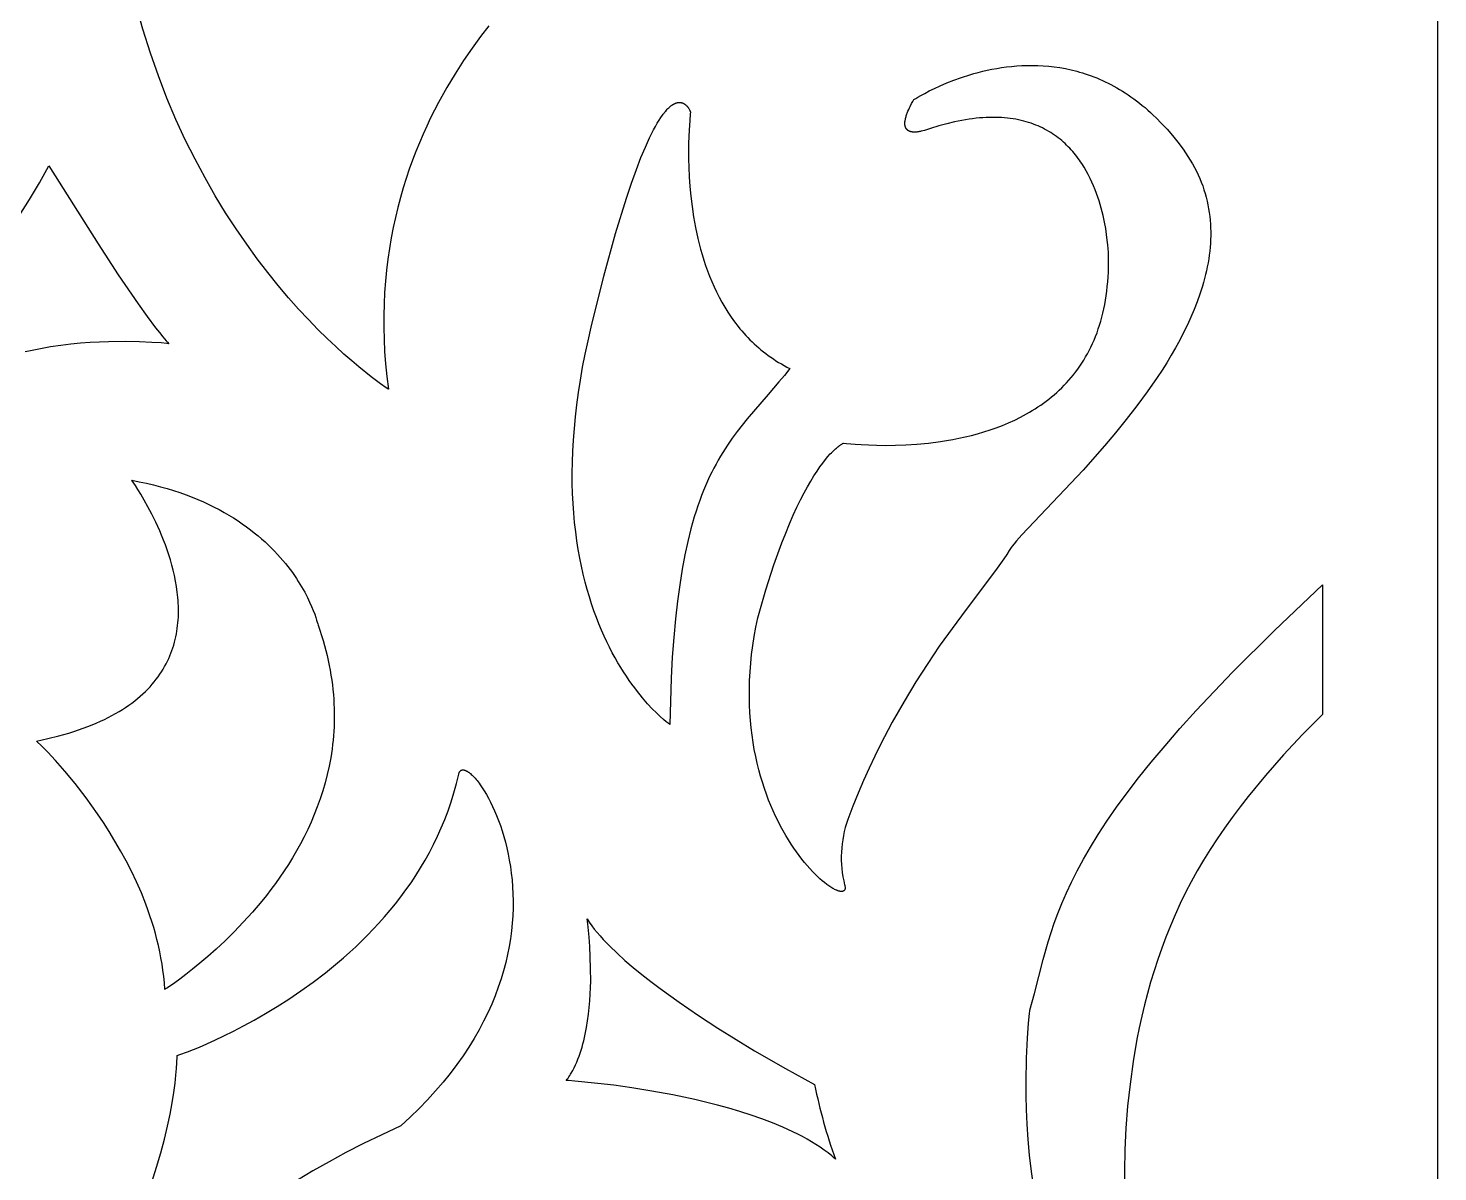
# Model space of a CAD drawing. Extents: x -3008 to 184, y 2842 to 4842.
# Drawn here: x -2251.9 to -2007.6, y 3924 to 4122.2 of the extents above; entities that cross this region are included whole.
import ezdxf

# ---------------------------------------------------------------- set-up
doc = ezdxf.new("R2010")
doc.units = 0
doc.layers.add('DEFAULT', color=7, linetype='CONTINUOUS')
doc.layers.add('LAYER_1', color=7, linetype='CONTINUOUS')

msp = doc.modelspace()

# ---------------------------------------------------------------- linework, layer by layer
at = {"layer": 'DEFAULT'}
msp.add_lwpolyline([(-3007.61, 2841.66), (-2007.61, 2841.66), (-2007.61, 4841.66), (-3007.61, 4841.66)], close=True, dxfattribs=at)
at = {"layer": 'LAYER_1'}
for points in [[(-2172.08, 4122.61), (-2173.53, 4120.75), (-2174.99, 4118.74), (-2176.47, 4116.6), (-2177.94, 4114.31), (-2179.39, 4111.89), (-2180.81, 4109.33), (-2181.5, 4108), (-2182.18, 4106.63), (-2182.84, 4105.23), (-2183.49, 4103.8), (-2184.12, 4102.33), (-2184.73, 4100.83), (-2185.32, 4099.3), (-2185.88, 4097.73), (-2186.42, 4096.13), (-2186.93, 4094.5), (-2187.41, 4092.83), (-2187.86, 4091.13), (-2188.28, 4089.4), (-2188.66, 4087.64), (-2189.01, 4085.84), (-2189.32, 4084.01), (-2189.59, 4082.15), (-2189.83, 4080.26), (-2190.01, 4078.34), (-2190.16, 4076.38), (-2190.26, 4074.39), (-2190.31, 4072.38), (-2190.31, 4070.33), (-2190.26, 4068.25), (-2190.15, 4066.13), (-2189.99, 4063.99), (-2189.78, 4061.82), (-2189.51, 4059.61), (-2189.51, 4059.61), (-2189.51, 4059.62), (-2189.53, 4059.63), (-2189.6, 4059.67), (-2189.86, 4059.85), (-2190.89, 4060.57), (-2192.5, 4061.77), (-2194.63, 4063.48), (-2195.86, 4064.52), (-2197.2, 4065.69), (-2198.63, 4067), (-2200.14, 4068.43), (-2201.72, 4069.99), (-2203.37, 4071.69), (-2205.07, 4073.52), (-2206.81, 4075.48), (-2208.59, 4077.59), (-2210.4, 4079.83), (-2212.23, 4082.21), (-2214.06, 4084.73), (-2215.89, 4087.39), (-2217.71, 4090.19), (-2219.51, 4093.14), (-2221.28, 4096.23), (-2223.02, 4099.47), (-2224.7, 4102.86), (-2226.32, 4106.39), (-2227.88, 4110.07), (-2229.37, 4113.91), (-2230.76, 4117.89), (-2232.07, 4122.03), (-2233.27, 4126.33)], [(-2253.52, 4089.65), (-2251.71, 4092.51), (-2249.98, 4095.41), (-2248.33, 4098.35), (-2239.81, 4084.81), (-2236.32, 4079.47), (-2232.9, 4074.44), (-2231.31, 4072.22), (-2229.86, 4070.27), (-2229.2, 4069.43), (-2228.59, 4068.68), (-2228.03, 4068.03), (-2227.77, 4067.75), (-2227.53, 4067.5), (-2227.88, 4067.54), (-2228.9, 4067.63), (-2230.51, 4067.74), (-2232.62, 4067.83), (-2235.15, 4067.88), (-2238.04, 4067.84), (-2239.6, 4067.79), (-2241.21, 4067.7), (-2242.87, 4067.58), (-2244.56, 4067.41), (-2246.29, 4067.21), (-2248.04, 4066.95), (-2249.8, 4066.64), (-2251.56, 4066.28), (-2252.43, 4066.07)], [(-2077.65, 3921.18), (-2078.05, 3924.03), (-2078.36, 3926.83), (-2078.6, 3929.56), (-2078.77, 3932.21), (-2078.88, 3934.76), (-2078.94, 3937.2), (-2078.96, 3939.5), (-2078.89, 3943.67), (-2078.73, 3947.13), (-2078.54, 3949.76), (-2078.38, 3951.42), (-2078.33, 3951.86), (-2078.32, 3951.97), (-2078.32, 3952), (-2078.31, 3952.01), (-2078.31, 3952.01), (-2077.52, 3954.88), (-2076.01, 3960.75), (-2075.14, 3963.83), (-2074.64, 3965.42), (-2074.09, 3967.06), (-2073.47, 3968.75), (-2072.77, 3970.5), (-2071.99, 3972.31), (-2071.12, 3974.18), (-2070.13, 3976.13), (-2069.04, 3978.16), (-2067.81, 3980.26), (-2066.45, 3982.46), (-2064.95, 3984.75), (-2063.29, 3987.15), (-2061.46, 3989.65), (-2059.46, 3992.26), (-2057.28, 3994.98), (-2054.89, 3997.83), (-2052.31, 4000.81), (-2049.5, 4003.92), (-2043.21, 4010.56), (-2035.94, 4017.8), (-2027.61, 4025.69), (-2027.61, 4003.26), (-2031.04, 3999.76), (-2034.34, 3996.23), (-2037.49, 3992.65), (-2040.46, 3989.03), (-2041.88, 3987.21), (-2043.25, 3985.38), (-2044.57, 3983.54), (-2045.84, 3981.69), (-2047.05, 3979.84), (-2048.21, 3977.98), (-2049.3, 3976.12), (-2050.34, 3974.25), (-2051.32, 3972.36), (-2052.25, 3970.45), (-2053.13, 3968.53), (-2053.96, 3966.6), (-2054.74, 3964.66), (-2055.47, 3962.72), (-2056.15, 3960.76), (-2056.79, 3958.8), (-2057.39, 3956.83), (-2057.94, 3954.86), (-2058.45, 3952.89), (-2058.92, 3950.92), (-2059.36, 3948.95), (-2059.75, 3946.98), (-2060.42, 3943.06), (-2060.96, 3939.17), (-2061.37, 3935.32), (-2061.66, 3931.51), (-2061.84, 3927.77), (-2061.91, 3924.1), (-2061.9, 3920.51)], [(-2230.53, 3922.2), (-2229.67, 3924.76), (-2228.93, 3927.24), (-2228.3, 3929.61), (-2227.77, 3931.86), (-2227.33, 3933.97), (-2226.98, 3935.93), (-2226.7, 3937.72), (-2226.48, 3939.32), (-2226.33, 3940.72), (-2226.22, 3941.9), (-2226.15, 3942.84), (-2226.1, 3943.97), (-2226.09, 3944.11), (-2225.63, 3944.28), (-2224.32, 3944.77), (-2222.27, 3945.6), (-2219.58, 3946.79), (-2218.03, 3947.52), (-2216.37, 3948.35), (-2214.6, 3949.27), (-2212.74, 3950.28), (-2210.8, 3951.39), (-2208.8, 3952.6), (-2206.75, 3953.91), (-2204.66, 3955.32), (-2202.55, 3956.84), (-2200.43, 3958.46), (-2198.31, 3960.18), (-2197.26, 3961.08), (-2196.21, 3962.01), (-2195.17, 3962.97), (-2194.14, 3963.95), (-2193.13, 3964.97), (-2192.12, 3966.01), (-2191.13, 3967.07), (-2190.16, 3968.17), (-2189.2, 3969.29), (-2188.26, 3970.44), (-2187.35, 3971.62), (-2186.45, 3972.83), (-2185.58, 3974.07), (-2184.74, 3975.34), (-2183.93, 3976.64), (-2183.14, 3977.96), (-2182.39, 3979.32), (-2181.67, 3980.71), (-2180.99, 3982.12), (-2180.34, 3983.57), (-2179.73, 3985.05), (-2179.16, 3986.55), (-2178.63, 3988.09), (-2178.15, 3989.66), (-2177.7, 3991.26), (-2177.31, 3992.9), (-2177.29, 3992.97), (-2177.27, 3993.03), (-2177.25, 3993.1), (-2177.23, 3993.16), (-2177.2, 3993.22), (-2177.18, 3993.27), (-2177.15, 3993.32), (-2177.11, 3993.36), (-2177.08, 3993.4), (-2177.05, 3993.44), (-2177.01, 3993.48), (-2176.97, 3993.51), (-2176.93, 3993.54), (-2176.89, 3993.56), (-2176.84, 3993.58), (-2176.8, 3993.6), (-2176.75, 3993.61), (-2176.7, 3993.62), (-2176.65, 3993.63), (-2176.6, 3993.63), (-2176.55, 3993.63), (-2176.49, 3993.62), (-2176.44, 3993.62), (-2176.38, 3993.61), (-2176.32, 3993.59), (-2176.26, 3993.57), (-2176.2, 3993.55), (-2176.13, 3993.53), (-2176.07, 3993.5), (-2176, 3993.47), (-2175.94, 3993.43), (-2175.87, 3993.4), (-2175.8, 3993.36), (-2175.73, 3993.31), (-2175.66, 3993.26), (-2175.58, 3993.21), (-2175.51, 3993.16), (-2175.44, 3993.1), (-2175.36, 3993.04), (-2175.28, 3992.98), (-2175.13, 3992.84), (-2174.97, 3992.69), (-2174.81, 3992.53), (-2174.64, 3992.36), (-2174.47, 3992.17), (-2174.3, 3991.98), (-2174.13, 3991.77), (-2173.96, 3991.55), (-2173.78, 3991.31), (-2173.6, 3991.07), (-2173.24, 3990.55), (-2172.88, 3989.98), (-2172.52, 3989.37), (-2172.15, 3988.72), (-2171.79, 3988.03), (-2171.44, 3987.3), (-2171.09, 3986.52), (-2170.75, 3985.71), (-2170.41, 3984.87), (-2170.09, 3983.98), (-2169.79, 3983.06), (-2169.5, 3982.11), (-2169.23, 3981.12), (-2168.97, 3980.1), (-2168.74, 3979.05), (-2168.54, 3977.97), (-2168.35, 3976.86), (-2168.2, 3975.72), (-2168.07, 3974.56), (-2167.98, 3973.37), (-2167.92, 3972.15), (-2167.89, 3970.91), (-2167.9, 3969.64), (-2167.95, 3968.36), (-2168.04, 3967.05), (-2168.18, 3965.72), (-2168.35, 3964.37), (-2168.58, 3963.01), (-2168.85, 3961.63), (-2169.17, 3960.23), (-2169.54, 3958.81), (-2169.97, 3957.39), (-2170.46, 3955.95), (-2171, 3954.49), (-2171.6, 3953.03), (-2172.26, 3951.55), (-2172.99, 3950.07), (-2173.78, 3948.58), (-2174.64, 3947.08), (-2175.57, 3945.57), (-2176.57, 3944.06), (-2177.64, 3942.55), (-2178.79, 3941.03), (-2180.01, 3939.51), (-2181.31, 3937.99), (-2182.7, 3936.47), (-2184.17, 3934.95), (-2185.72, 3933.43), (-2187.35, 3931.92), (-2190.65, 3930.4), (-2193.82, 3928.86), (-2196.86, 3927.3), (-2199.77, 3925.72), (-2202.57, 3924.14), (-2205.24, 3922.54)]]:
    msp.add_lwpolyline(points, dxfattribs=at)
for points in [[(-2110.42, 3973.71), (-2110.4, 3973.64), (-2110.38, 3973.57), (-2110.37, 3973.51), (-2110.36, 3973.45), (-2110.35, 3973.39), (-2110.34, 3973.33), (-2110.34, 3973.27), (-2110.34, 3973.22), (-2110.34, 3973.17), (-2110.34, 3973.12), (-2110.35, 3973.07), (-2110.35, 3973.03), (-2110.36, 3972.99), (-2110.37, 3972.94), (-2110.39, 3972.91), (-2110.4, 3972.87), (-2110.42, 3972.83), (-2110.44, 3972.8), (-2110.46, 3972.77), (-2110.48, 3972.74), (-2110.51, 3972.72), (-2110.54, 3972.69), (-2110.57, 3972.67), (-2110.6, 3972.65), (-2110.63, 3972.63), (-2110.66, 3972.62), (-2110.7, 3972.6), (-2110.74, 3972.59), (-2110.78, 3972.58), (-2110.82, 3972.57), (-2110.86, 3972.57), (-2110.91, 3972.56), (-2110.96, 3972.56), (-2111.01, 3972.56), (-2111.06, 3972.56), (-2111.11, 3972.57), (-2111.16, 3972.58), (-2111.22, 3972.58), (-2111.27, 3972.6), (-2111.33, 3972.61), (-2111.39, 3972.62), (-2111.45, 3972.64), (-2111.52, 3972.66), (-2111.58, 3972.68), (-2111.65, 3972.7), (-2111.71, 3972.73), (-2111.78, 3972.76), (-2111.85, 3972.78), (-2112, 3972.85), (-2112.15, 3972.92), (-2112.3, 3973), (-2112.46, 3973.09), (-2112.63, 3973.19), (-2112.8, 3973.29), (-2112.97, 3973.4), (-2113.15, 3973.52), (-2113.33, 3973.65), (-2113.52, 3973.79), (-2113.9, 3974.09), (-2114.3, 3974.41), (-2114.71, 3974.77), (-2115.14, 3975.17), (-2115.57, 3975.59), (-2116.01, 3976.04), (-2116.46, 3976.53), (-2116.92, 3977.04), (-2117.38, 3977.59), (-2117.84, 3978.17), (-2118.31, 3978.77), (-2118.77, 3979.41), (-2119.24, 3980.08), (-2119.71, 3980.78), (-2120.17, 3981.51), (-2120.63, 3982.27), (-2121.08, 3983.06), (-2121.52, 3983.88), (-2121.96, 3984.72), (-2122.39, 3985.6), (-2122.8, 3986.51), (-2123.21, 3987.44), (-2123.6, 3988.41), (-2123.98, 3989.4), (-2124.33, 3990.43), (-2124.68, 3991.48), (-2125, 3992.56), (-2125.3, 3993.67), (-2125.58, 3994.8), (-2125.84, 3995.97), (-2126.08, 3997.16), (-2126.29, 3998.38), (-2126.47, 3999.63), (-2126.62, 4000.91), (-2126.75, 4002.22), (-2126.84, 4003.55), (-2126.91, 4004.91), (-2126.94, 4006.29), (-2126.93, 4007.71), (-2126.89, 4009.15), (-2126.81, 4010.62), (-2126.69, 4012.11), (-2126.54, 4013.63), (-2126.34, 4015.18), (-2126.1, 4016.75), (-2125.81, 4018.35), (-2125.48, 4019.98), (-2124.07, 4024.84), (-2122.68, 4029.16), (-2121.31, 4032.97), (-2120.64, 4034.69), (-2119.98, 4036.29), (-2119.33, 4037.78), (-2118.69, 4039.17), (-2118.07, 4040.45), (-2117.46, 4041.63), (-2116.87, 4042.71), (-2116.3, 4043.7), (-2115.75, 4044.6), (-2115.21, 4045.42), (-2114.7, 4046.16), (-2114.22, 4046.82), (-2113.76, 4047.41), (-2113.32, 4047.93), (-2112.91, 4048.39), (-2112.72, 4048.59), (-2112.53, 4048.78), (-2112.35, 4048.96), (-2112.18, 4049.12), (-2112.02, 4049.27), (-2111.86, 4049.41), (-2111.72, 4049.54), (-2111.58, 4049.65), (-2111.45, 4049.75), (-2111.32, 4049.84), (-2111.21, 4049.92), (-2111.11, 4049.99), (-2111.01, 4050.06), (-2110.93, 4050.11), (-2110.85, 4050.16), (-2110.78, 4050.19), (-2110.73, 4050.22), (-2110.68, 4050.25), (-2110.64, 4050.27), (-2110.62, 4050.28), (-2110.6, 4050.29), (-2110.6, 4050.29), (-2110.07, 4050.22), (-2108.59, 4050.09), (-2107.54, 4050.01), (-2106.3, 4049.95), (-2104.89, 4049.9), (-2103.32, 4049.88), (-2101.62, 4049.9), (-2099.8, 4049.97), (-2097.88, 4050.1), (-2095.88, 4050.29), (-2093.81, 4050.55), (-2092.76, 4050.72), (-2091.69, 4050.91), (-2090.62, 4051.12), (-2089.54, 4051.35), (-2088.46, 4051.61), (-2087.37, 4051.9), (-2086.29, 4052.22), (-2085.21, 4052.57), (-2084.13, 4052.94), (-2083.06, 4053.35), (-2082, 4053.79), (-2080.95, 4054.27), (-2079.92, 4054.78), (-2079.4, 4055.05), (-2078.9, 4055.33), (-2078.39, 4055.62), (-2077.89, 4055.92), (-2077.4, 4056.23), (-2076.91, 4056.54), (-2076.43, 4056.87), (-2075.95, 4057.21), (-2075.48, 4057.56), (-2075.01, 4057.92), (-2074.56, 4058.29), (-2074.11, 4058.67), (-2073.66, 4059.06), (-2073.22, 4059.46), (-2072.79, 4059.87), (-2072.37, 4060.3), (-2071.96, 4060.73), (-2071.56, 4061.18), (-2071.16, 4061.64), (-2070.77, 4062.11), (-2070.39, 4062.6), (-2070.03, 4063.09), (-2069.67, 4063.6), (-2069.32, 4064.12), (-2068.98, 4064.66), (-2068.65, 4065.21), (-2068.34, 4065.76), (-2068.03, 4066.34), (-2067.74, 4066.92), (-2067.46, 4067.52), (-2067.19, 4068.14), (-2066.93, 4068.76), (-2066.68, 4069.4), (-2066.45, 4070.06), (-2066.23, 4070.73), (-2066.03, 4071.41), (-2065.83, 4072.11), (-2065.65, 4072.82), (-2065.49, 4073.55), (-2065.34, 4074.29), (-2065.2, 4075.05), (-2065.08, 4075.82), (-2064.98, 4076.61), (-2064.89, 4077.41), (-2064.81, 4078.23), (-2064.75, 4079.07), (-2064.71, 4079.92), (-2064.69, 4080.79), (-2064.68, 4081.67), (-2064.68, 4082.57), (-2064.69, 4082.93), (-2064.71, 4083.36), (-2064.74, 4083.94), (-2064.8, 4084.65), (-2064.89, 4085.48), (-2065.01, 4086.42), (-2065.17, 4087.46), (-2065.37, 4088.57), (-2065.63, 4089.75), (-2065.77, 4090.36), (-2065.94, 4090.98), (-2066.12, 4091.61), (-2066.31, 4092.25), (-2066.52, 4092.9), (-2066.75, 4093.55), (-2067, 4094.2), (-2067.27, 4094.86), (-2067.55, 4095.51), (-2067.86, 4096.16), (-2068.19, 4096.81), (-2068.54, 4097.45), (-2068.91, 4098.09), (-2069.31, 4098.72), (-2069.52, 4099.02), (-2069.73, 4099.33), (-2069.95, 4099.63), (-2070.17, 4099.93), (-2070.41, 4100.23), (-2070.64, 4100.52), (-2070.89, 4100.81), (-2071.14, 4101.09), (-2071.4, 4101.37), (-2071.66, 4101.65), (-2071.94, 4101.92), (-2072.22, 4102.18), (-2072.5, 4102.44), (-2072.79, 4102.7), (-2073.09, 4102.95), (-2073.4, 4103.19), (-2073.72, 4103.43), (-2074.04, 4103.66), (-2074.37, 4103.88), (-2074.71, 4104.1), (-2075.05, 4104.31), (-2075.41, 4104.51), (-2075.77, 4104.71), (-2076.14, 4104.9), (-2076.52, 4105.08), (-2076.9, 4105.25), (-2077.3, 4105.41), (-2077.7, 4105.57), (-2078.11, 4105.72), (-2078.53, 4105.85), (-2078.96, 4105.98), (-2079.39, 4106.1), (-2079.84, 4106.21), (-2080.29, 4106.31), (-2080.76, 4106.4), (-2081.23, 4106.48), (-2081.71, 4106.55), (-2082.2, 4106.61), (-2082.7, 4106.66), (-2083.21, 4106.7), (-2083.73, 4106.73), (-2084.26, 4106.74), (-2084.8, 4106.74), (-2085.35, 4106.74), (-2085.91, 4106.71), (-2086.48, 4106.68), (-2087.05, 4106.64), (-2087.64, 4106.58), (-2088.24, 4106.51), (-2088.85, 4106.42), (-2089.47, 4106.32), (-2090.1, 4106.21), (-2090.74, 4106.09), (-2091.39, 4105.95), (-2092.73, 4105.63), (-2094.11, 4105.25), (-2095.53, 4104.81), (-2095.89, 4104.68), (-2096.23, 4104.57), (-2096.56, 4104.47), (-2096.86, 4104.39), (-2097.15, 4104.32), (-2097.29, 4104.29), (-2097.42, 4104.27), (-2097.55, 4104.25), (-2097.68, 4104.23), (-2097.8, 4104.21), (-2097.92, 4104.2), (-2098.03, 4104.19), (-2098.14, 4104.18), (-2098.25, 4104.18), (-2098.35, 4104.18), (-2098.45, 4104.18), (-2098.55, 4104.19), (-2098.64, 4104.19), (-2098.73, 4104.21), (-2098.77, 4104.21), (-2098.81, 4104.22), (-2098.85, 4104.23), (-2098.89, 4104.23), (-2098.93, 4104.24), (-2098.97, 4104.25), (-2099.01, 4104.26), (-2099.04, 4104.27), (-2099.08, 4104.29), (-2099.11, 4104.3), (-2099.15, 4104.31), (-2099.18, 4104.32), (-2099.22, 4104.34), (-2099.25, 4104.35), (-2099.28, 4104.37), (-2099.31, 4104.38), (-2099.34, 4104.4), (-2099.37, 4104.41), (-2099.39, 4104.43), (-2099.42, 4104.45), (-2099.45, 4104.47), (-2099.47, 4104.49), (-2099.5, 4104.51), (-2099.52, 4104.52), (-2099.55, 4104.55), (-2099.57, 4104.57), (-2099.59, 4104.59), (-2099.61, 4104.61), (-2099.64, 4104.63), (-2099.66, 4104.65), (-2099.67, 4104.68), (-2099.69, 4104.7), (-2099.71, 4104.72), (-2099.73, 4104.75), (-2099.75, 4104.77), (-2099.76, 4104.8), (-2099.78, 4104.83), (-2099.79, 4104.85), (-2099.81, 4104.88), (-2099.82, 4104.91), (-2099.83, 4104.93), (-2099.85, 4104.96), (-2099.86, 4104.99), (-2099.87, 4105.02), (-2099.88, 4105.05), (-2099.89, 4105.08), (-2099.9, 4105.11), (-2099.91, 4105.14), (-2099.92, 4105.17), (-2099.92, 4105.2), (-2099.93, 4105.23), (-2099.94, 4105.26), (-2099.94, 4105.29), (-2099.95, 4105.32), (-2099.96, 4105.39), (-2099.96, 4105.45), (-2099.97, 4105.52), (-2099.97, 4105.59), (-2099.98, 4105.66), (-2099.97, 4105.73), (-2099.97, 4105.8), (-2099.97, 4105.87), (-2099.96, 4105.94), (-2099.96, 4106.02), (-2099.95, 4106.09), (-2099.94, 4106.17), (-2099.93, 4106.24), (-2099.9, 4106.39), (-2099.86, 4106.55), (-2099.83, 4106.7), (-2099.78, 4106.86), (-2099.74, 4107.02), (-2099.68, 4107.17), (-2099.63, 4107.33), (-2099.57, 4107.48), (-2099.45, 4107.79), (-2099.32, 4108.09), (-2099.19, 4108.37), (-2099.06, 4108.64), (-2098.81, 4109.12), (-2098.6, 4109.5), (-2098.41, 4109.81), (-2098.4, 4109.83), (-2098.09, 4110.02), (-2097.71, 4110.25), (-2097.19, 4110.55), (-2096.54, 4110.9), (-2095.76, 4111.31), (-2094.86, 4111.75), (-2093.84, 4112.22), (-2092.71, 4112.7), (-2091.49, 4113.18), (-2090.17, 4113.65), (-2088.75, 4114.1), (-2088.02, 4114.32), (-2087.26, 4114.52), (-2086.48, 4114.72), (-2085.69, 4114.9), (-2084.88, 4115.07), (-2084.05, 4115.22), (-2083.21, 4115.36), (-2082.35, 4115.48), (-2081.48, 4115.58), (-2080.59, 4115.66), (-2079.69, 4115.71), (-2078.78, 4115.74), (-2077.86, 4115.75), (-2076.93, 4115.73), (-2075.99, 4115.69), (-2075.04, 4115.61), (-2074.08, 4115.5), (-2073.12, 4115.36), (-2072.15, 4115.19), (-2071.17, 4114.98), (-2070.19, 4114.73), (-2069.7, 4114.6), (-2069.2, 4114.45), (-2068.71, 4114.29), (-2068.22, 4114.13), (-2067.72, 4113.95), (-2067.23, 4113.76), (-2066.73, 4113.57), (-2066.24, 4113.36), (-2065.74, 4113.14), (-2065.25, 4112.91), (-2064.75, 4112.67), (-2064.26, 4112.41), (-2063.76, 4112.15), (-2063.27, 4111.87), (-2062.77, 4111.58), (-2062.28, 4111.28), (-2061.79, 4110.97), (-2061.29, 4110.64), (-2060.8, 4110.3), (-2060.31, 4109.95), (-2059.82, 4109.59), (-2059.34, 4109.21), (-2058.85, 4108.82), (-2058.36, 4108.42), (-2057.88, 4108), (-2057.4, 4107.56), (-2056.92, 4107.12), (-2056.44, 4106.66), (-2055.49, 4105.69), (-2054.54, 4104.67), (-2053.61, 4103.58), (-2052.69, 4102.43), (-2051.77, 4101.22), (-2051.33, 4100.6), (-2050.91, 4099.97), (-2050.51, 4099.34), (-2050.14, 4098.71), (-2049.79, 4098.07), (-2049.46, 4097.43), (-2049.16, 4096.79), (-2048.87, 4096.14), (-2048.61, 4095.5), (-2048.36, 4094.85), (-2048.14, 4094.19), (-2047.94, 4093.54), (-2047.76, 4092.88), (-2047.6, 4092.23), (-2047.45, 4091.57), (-2047.33, 4090.9), (-2047.22, 4090.24), (-2047.14, 4089.58), (-2047.07, 4088.91), (-2047.02, 4088.24), (-2046.99, 4087.57), (-2046.97, 4086.9), (-2046.97, 4086.23), (-2046.99, 4085.56), (-2047.03, 4084.88), (-2047.08, 4084.21), (-2047.14, 4083.54), (-2047.23, 4082.86), (-2047.32, 4082.19), (-2047.44, 4081.51), (-2047.56, 4080.83), (-2047.7, 4080.16), (-2047.86, 4079.48), (-2048.03, 4078.81), (-2048.21, 4078.13), (-2048.4, 4077.46), (-2048.83, 4076.11), (-2049.31, 4074.76), (-2049.83, 4073.42), (-2050.4, 4072.09), (-2051.01, 4070.76), (-2051.66, 4069.43), (-2052.34, 4068.11), (-2053.06, 4066.8), (-2053.81, 4065.5), (-2054.59, 4064.21), (-2055.4, 4062.93), (-2056.23, 4061.66), (-2057.96, 4059.16), (-2059.76, 4056.72), (-2061.6, 4054.34), (-2063.48, 4052.04), (-2065.37, 4049.81), (-2069.1, 4045.61), (-2079.7, 4034.38), (-2080.64, 4033.31), (-2081.04, 4032.83), (-2081.38, 4032.39), (-2081.53, 4032.19), (-2081.67, 4031.99), (-2081.79, 4031.81), (-2081.9, 4031.64), (-2082.33, 4030.94), (-2082.82, 4030.21), (-2083.96, 4028.6), (-2090.19, 4020.35), (-2094.01, 4015.05), (-2096.02, 4012.08), (-2098.06, 4008.9), (-2100.12, 4005.5), (-2102.18, 4001.88), (-2104.2, 3998.02), (-2105.2, 3996), (-2106.18, 3993.93), (-2107.14, 3991.79), (-2108.07, 3989.59), (-2108.99, 3987.33), (-2109.88, 3985.01, 0.147207)], [(-2112.03, 3926.18), (-2112.34, 3926.45), (-2112.65, 3926.71), (-2113.3, 3927.23), (-2113.98, 3927.73), (-2114.68, 3928.23), (-2115.41, 3928.7), (-2116.17, 3929.17), (-2116.94, 3929.62), (-2117.74, 3930.06), (-2118.56, 3930.49), (-2119.4, 3930.91), (-2120.26, 3931.31), (-2121.13, 3931.7), (-2122.92, 3932.45), (-2124.76, 3933.15), (-2126.65, 3933.81), (-2128.57, 3934.43), (-2130.51, 3935), (-2132.46, 3935.54), (-2136.36, 3936.49), (-2140.19, 3937.3), (-2143.86, 3937.97), (-2147.31, 3938.52), (-2150.45, 3938.96), (-2153.19, 3939.29), (-2157.19, 3939.7), (-2158.28, 3939.78), (-2158.56, 3939.8), (-2158.63, 3939.81), (-2158.65, 3939.81), (-2158.66, 3939.81), (-2158.66, 3939.81), (-2158.51, 3940.01), (-2158.36, 3940.22), (-2158.22, 3940.43), (-2158.08, 3940.65), (-2157.94, 3940.87), (-2157.81, 3941.09), (-2157.56, 3941.54), (-2157.31, 3942.01), (-2157.08, 3942.49), (-2156.86, 3942.98), (-2156.65, 3943.48), (-2156.45, 3944), (-2156.27, 3944.52), (-2156.09, 3945.05), (-2155.93, 3945.59), (-2155.78, 3946.14), (-2155.63, 3946.69), (-2155.5, 3947.25), (-2155.38, 3947.81), (-2155.15, 3948.96), (-2154.97, 3950.11), (-2154.81, 3951.28), (-2154.69, 3952.45), (-2154.59, 3953.61), (-2154.52, 3954.76), (-2154.47, 3955.91), (-2154.44, 3957.03), (-2154.45, 3959.19), (-2154.5, 3961.21), (-2154.6, 3963.03), (-2154.72, 3964.63), (-2154.96, 3966.94), (-2155.07, 3967.79), (-2154.88, 3967.5), (-2154.69, 3967.21), (-2154.26, 3966.63), (-2153.81, 3966.05), (-2153.33, 3965.46), (-2152.82, 3964.86), (-2152.27, 3964.26), (-2151.71, 3963.66), (-2151.11, 3963.05), (-2149.85, 3961.84), (-2148.5, 3960.61), (-2147.07, 3959.38), (-2145.58, 3958.16), (-2144.03, 3956.94), (-2142.42, 3955.73), (-2139.12, 3953.35), (-2135.75, 3951.05), (-2132.39, 3948.87), (-2126.02, 3944.96), (-2120.67, 3941.86), (-2115.62, 3939.09, 0.036084)]]:
    msp.add_lwpolyline(points, format="xyb", close=True, dxfattribs=at)
for points in [[(-2119.92, 4063.2), (-2120.86, 4062.02), (-2121.8, 4060.88), (-2123.67, 4058.7), (-2127.31, 4054.47), (-2128.19, 4053.39), (-2129.05, 4052.27), (-2129.9, 4051.12), (-2130.73, 4049.92), (-2131.54, 4048.67), (-2131.93, 4048.01), (-2132.32, 4047.34), (-2132.71, 4046.65), (-2133.08, 4045.94), (-2133.46, 4045.21), (-2133.82, 4044.46), (-2134.18, 4043.68), (-2134.53, 4042.88), (-2134.87, 4042.05), (-2135.21, 4041.2), (-2135.54, 4040.31), (-2135.86, 4039.4), (-2136.17, 4038.46), (-2136.48, 4037.48), (-2137.06, 4035.43), (-2137.61, 4033.24), (-2138.11, 4030.9), (-2138.58, 4028.4), (-2139.01, 4025.73), (-2139.4, 4022.88), (-2139.74, 4019.84), (-2140.04, 4016.6), (-2140.29, 4013.16), (-2140.48, 4009.51), (-2140.73, 4001.51), (-2140.8, 4001.56), (-2141.01, 4001.72), (-2141.35, 4001.99), (-2141.81, 4002.38), (-2142.37, 4002.88), (-2143.03, 4003.5), (-2143.76, 4004.24), (-2144.57, 4005.1), (-2145.43, 4006.1), (-2145.88, 4006.64), (-2146.34, 4007.22), (-2146.81, 4007.83), (-2147.29, 4008.48), (-2147.77, 4009.15), (-2148.25, 4009.87), (-2148.74, 4010.61), (-2149.23, 4011.4), (-2149.72, 4012.21), (-2150.21, 4013.07), (-2150.69, 4013.95), (-2151.17, 4014.88), (-2151.65, 4015.84), (-2152.11, 4016.84), (-2152.57, 4017.88), (-2153.02, 4018.95), (-2153.45, 4020.06), (-2153.88, 4021.21), (-2154.28, 4022.4), (-2154.67, 4023.63), (-2155.05, 4024.89), (-2155.4, 4026.2), (-2155.74, 4027.55), (-2156.05, 4028.93), (-2156.33, 4030.36), (-2156.6, 4031.83), (-2156.83, 4033.34), (-2157.04, 4034.89), (-2157.22, 4036.49), (-2157.37, 4038.13), (-2157.49, 4039.81), (-2157.57, 4041.53), (-2157.62, 4043.29), (-2157.63, 4045.1), (-2157.6, 4046.96), (-2157.53, 4048.86), (-2157.42, 4050.8), (-2157.27, 4052.79), (-2157.08, 4054.83), (-2156.84, 4056.91), (-2156.55, 4059.03), (-2156.21, 4061.21), (-2155.83, 4063.43), (-2155.39, 4065.69), (-2154.9, 4068.01), (-2154.36, 4070.37), (-2152.15, 4079.19), (-2150.11, 4086.6), (-2148.24, 4092.73), (-2147.36, 4095.35), (-2146.52, 4097.69), (-2145.72, 4099.77), (-2144.96, 4101.59), (-2144.23, 4103.19), (-2143.89, 4103.9), (-2143.55, 4104.56), (-2143.22, 4105.17), (-2142.9, 4105.72), (-2142.59, 4106.23), (-2142.29, 4106.7), (-2142, 4107.12), (-2141.85, 4107.31), (-2141.71, 4107.49), (-2141.57, 4107.67), (-2141.44, 4107.83), (-2141.31, 4107.98), (-2141.17, 4108.13), (-2141.04, 4108.26), (-2140.92, 4108.38), (-2140.79, 4108.5), (-2140.67, 4108.61), (-2140.55, 4108.71), (-2140.43, 4108.8), (-2140.37, 4108.84), (-2140.32, 4108.88), (-2140.26, 4108.92), (-2140.2, 4108.96), (-2140.15, 4108.99), (-2140.09, 4109.02), (-2140.04, 4109.05), (-2139.98, 4109.08), (-2139.93, 4109.11), (-2139.87, 4109.14), (-2139.82, 4109.16), (-2139.77, 4109.18), (-2139.72, 4109.2), (-2139.67, 4109.22), (-2139.62, 4109.24), (-2139.57, 4109.26), (-2139.52, 4109.27), (-2139.47, 4109.28), (-2139.42, 4109.29), (-2139.37, 4109.3), (-2139.32, 4109.31), (-2139.28, 4109.32), (-2139.23, 4109.32), (-2139.18, 4109.33), (-2139.14, 4109.33), (-2139.09, 4109.33), (-2139.05, 4109.33), (-2139.01, 4109.33), (-2138.96, 4109.33), (-2138.92, 4109.33), (-2138.88, 4109.32), (-2138.84, 4109.32), (-2138.8, 4109.31), (-2138.75, 4109.3), (-2138.71, 4109.29), (-2138.68, 4109.28), (-2138.64, 4109.27), (-2138.6, 4109.26), (-2138.56, 4109.25), (-2138.52, 4109.23), (-2138.49, 4109.22), (-2138.45, 4109.2), (-2138.41, 4109.19), (-2138.38, 4109.17), (-2138.34, 4109.15), (-2138.31, 4109.14), (-2138.27, 4109.12), (-2138.24, 4109.1), (-2138.21, 4109.08), (-2138.18, 4109.05), (-2138.14, 4109.03), (-2138.11, 4109.01), (-2138.08, 4108.99), (-2138.05, 4108.96), (-2138.02, 4108.94), (-2137.99, 4108.92), (-2137.94, 4108.87), (-2137.88, 4108.82), (-2137.83, 4108.76), (-2137.78, 4108.71), (-2137.73, 4108.65), (-2137.68, 4108.6), (-2137.64, 4108.54), (-2137.59, 4108.49), (-2137.55, 4108.43), (-2137.51, 4108.38), (-2137.48, 4108.32), (-2137.44, 4108.27), (-2137.38, 4108.16), (-2137.32, 4108.06), (-2137.27, 4107.97), (-2137.23, 4107.89), (-2137.2, 4107.82), (-2137.17, 4107.76), (-2137.15, 4107.71), (-2137.14, 4107.68), (-2137.18, 4107.3), (-2137.28, 4106.21), (-2137.39, 4104.49), (-2137.47, 4102.24), (-2137.49, 4100.94), (-2137.48, 4099.53), (-2137.44, 4098.03), (-2137.37, 4096.44), (-2137.25, 4094.78), (-2137.09, 4093.06), (-2136.87, 4091.29), (-2136.6, 4089.47), (-2136.27, 4087.63), (-2135.86, 4085.76), (-2135.63, 4084.82), (-2135.38, 4083.88), (-2135.12, 4082.94), (-2134.83, 4082), (-2134.52, 4081.07), (-2134.18, 4080.13), (-2133.83, 4079.21), (-2133.45, 4078.28), (-2133.05, 4077.37), (-2132.62, 4076.47), (-2132.17, 4075.57), (-2131.69, 4074.69), (-2131.19, 4073.82), (-2130.65, 4072.96), (-2130.09, 4072.12), (-2129.5, 4071.3), (-2128.88, 4070.5), (-2128.56, 4070.1), (-2128.23, 4069.71), (-2127.9, 4069.32), (-2127.55, 4068.94), (-2127.2, 4068.57), (-2126.84, 4068.2), (-2126.47, 4067.84), (-2126.1, 4067.48), (-2125.71, 4067.13), (-2125.32, 4066.79), (-2124.92, 4066.45), (-2124.51, 4066.12), (-2124.09, 4065.79), (-2123.66, 4065.47), (-2123.23, 4065.16), (-2122.78, 4064.86), (-2122.33, 4064.56), (-2121.86, 4064.27), (-2121.39, 4063.99), (-2120.91, 4063.72), (-2120.42, 4063.46)], [(-2201.7, 4018.72), (-2201.39, 4017.83), (-2201.1, 4016.95), (-2200.83, 4016.07), (-2200.58, 4015.19), (-2200.34, 4014.33), (-2200.13, 4013.46), (-2199.93, 4012.6), (-2199.75, 4011.75), (-2199.59, 4010.9), (-2199.45, 4010.05), (-2199.32, 4009.21), (-2199.21, 4008.38), (-2199.12, 4007.55), (-2199.04, 4006.72), (-2198.98, 4005.91), (-2198.93, 4005.09), (-2198.9, 4004.28), (-2198.88, 4003.48), (-2198.88, 4002.68), (-2198.89, 4001.89), (-2198.92, 4001.1), (-2198.96, 4000.32), (-2199.02, 3999.55), (-2199.09, 3998.78), (-2199.17, 3998.01), (-2199.27, 3997.25), (-2199.5, 3995.75), (-2199.77, 3994.27), (-2200.1, 3992.82), (-2200.47, 3991.38), (-2200.88, 3989.98), (-2201.33, 3988.59), (-2201.82, 3987.23), (-2202.34, 3985.9), (-2202.9, 3984.58), (-2203.49, 3983.3), (-2204.11, 3982.04), (-2204.76, 3980.8), (-2205.43, 3979.59), (-2206.12, 3978.41), (-2206.84, 3977.25), (-2207.57, 3976.12), (-2208.32, 3975.02), (-2209.08, 3973.95), (-2209.86, 3972.9), (-2210.65, 3971.88), (-2211.44, 3970.89), (-2213.05, 3968.99), (-2214.65, 3967.21), (-2216.25, 3965.54), (-2217.82, 3964), (-2219.34, 3962.58), (-2220.8, 3961.28), (-2222.18, 3960.11), (-2223.46, 3959.07), (-2224.63, 3958.16), (-2225.66, 3957.38), (-2226.54, 3956.75), (-2227.8, 3955.88), (-2228.13, 3955.67), (-2228.21, 3955.61), (-2228.24, 3955.6), (-2228.24, 3955.59), (-2228.24, 3955.59), (-2228.33, 3956.7), (-2228.43, 3957.8), (-2228.57, 3958.89), (-2228.73, 3959.98), (-2228.92, 3961.05), (-2229.12, 3962.12), (-2229.36, 3963.19), (-2229.61, 3964.24), (-2229.89, 3965.28), (-2230.18, 3966.32), (-2230.5, 3967.34), (-2230.83, 3968.36), (-2231.18, 3969.36), (-2231.55, 3970.35), (-2232.32, 3972.3), (-2233.16, 3974.21), (-2234.04, 3976.07), (-2234.96, 3977.87), (-2235.91, 3979.61), (-2236.89, 3981.3), (-2237.88, 3982.93), (-2238.89, 3984.49), (-2239.9, 3985.99), (-2240.91, 3987.42), (-2241.9, 3988.77), (-2243.82, 3991.26), (-2245.61, 3993.42), (-2247.21, 3995.24), (-2248.55, 3996.69), (-2249.59, 3997.76), (-2250.47, 3998.62), (-2250.48, 3998.63), (-2248.52, 3999.06), (-2246.65, 3999.52), (-2244.88, 4000.02), (-2244.03, 4000.29), (-2243.2, 4000.56), (-2242.4, 4000.84), (-2241.62, 4001.13), (-2240.87, 4001.43), (-2240.13, 4001.74), (-2239.42, 4002.06), (-2238.73, 4002.38), (-2238.06, 4002.71), (-2237.42, 4003.05), (-2236.79, 4003.39), (-2236.18, 4003.75), (-2235.6, 4004.11), (-2235.04, 4004.47), (-2234.49, 4004.85), (-2233.97, 4005.22), (-2233.46, 4005.61), (-2232.98, 4006), (-2232.51, 4006.4), (-2232.06, 4006.8), (-2231.63, 4007.21), (-2231.22, 4007.62), (-2230.82, 4008.04), (-2230.45, 4008.47), (-2230.09, 4008.89), (-2229.75, 4009.33), (-2229.42, 4009.76), (-2229.11, 4010.21), (-2228.82, 4010.65), (-2228.54, 4011.1), (-2228.28, 4011.55), (-2228.03, 4012.01), (-2227.8, 4012.47), (-2227.58, 4012.93), (-2227.38, 4013.4), (-2227.19, 4013.86), (-2227.02, 4014.33), (-2226.86, 4014.81), (-2226.71, 4015.28), (-2226.58, 4015.76), (-2226.46, 4016.24), (-2226.35, 4016.72), (-2226.25, 4017.2), (-2226.17, 4017.68), (-2226.09, 4018.16), (-2226.03, 4018.65), (-2225.98, 4019.13), (-2225.94, 4019.62), (-2225.91, 4020.11), (-2225.9, 4020.59), (-2225.89, 4021.08), (-2225.89, 4021.56), (-2225.9, 4022.05), (-2225.92, 4022.53), (-2225.95, 4023.02), (-2225.99, 4023.5), (-2226.09, 4024.46), (-2226.22, 4025.41), (-2226.39, 4026.36), (-2226.58, 4027.3), (-2226.79, 4028.23), (-2227.03, 4029.14), (-2227.29, 4030.04), (-2227.56, 4030.93), (-2227.85, 4031.8), (-2228.16, 4032.65), (-2228.48, 4033.48), (-2228.81, 4034.29), (-2229.14, 4035.08), (-2229.82, 4036.58), (-2230.51, 4037.98), (-2231.18, 4039.25), (-2231.82, 4040.4), (-2232.41, 4041.4), (-2232.93, 4042.24), (-2233.36, 4042.92), (-2233.91, 4043.72), (-2233.98, 4043.83), (-2232.69, 4043.58), (-2231.43, 4043.31), (-2230.2, 4043.03), (-2229.01, 4042.72), (-2227.85, 4042.39), (-2226.72, 4042.05), (-2225.63, 4041.69), (-2224.56, 4041.31), (-2223.53, 4040.91), (-2222.53, 4040.51), (-2221.56, 4040.08), (-2220.61, 4039.65), (-2219.7, 4039.2), (-2218.82, 4038.74), (-2217.96, 4038.27), (-2217.14, 4037.79), (-2216.34, 4037.3), (-2215.56, 4036.8), (-2214.82, 4036.29), (-2214.1, 4035.78), (-2213.4, 4035.26), (-2212.74, 4034.74), (-2212.09, 4034.21), (-2211.47, 4033.68), (-2210.88, 4033.14), (-2210.31, 4032.61), (-2209.76, 4032.07), (-2209.23, 4031.53), (-2208.73, 4030.99), (-2208.25, 4030.46), (-2207.79, 4029.92), (-2207.35, 4029.39), (-2206.93, 4028.86), (-2206.53, 4028.34), (-2206.15, 4027.82), (-2205.79, 4027.31), (-2205.45, 4026.81), (-2205.13, 4026.31), (-2204.83, 4025.82), (-2204.54, 4025.34), (-2204.01, 4024.41), (-2203.55, 4023.53), (-2203.15, 4022.71), (-2202.81, 4021.94), (-2202.52, 4021.24), (-2202.28, 4020.61), (-2202.09, 4020.06), (-2201.94, 4019.59), (-2201.83, 4019.22), (-2201.76, 4018.95), (-2201.7, 4018.74)]]:
    msp.add_lwpolyline(points, close=True, dxfattribs=at)

doc.saveas('drawing.dxf')
